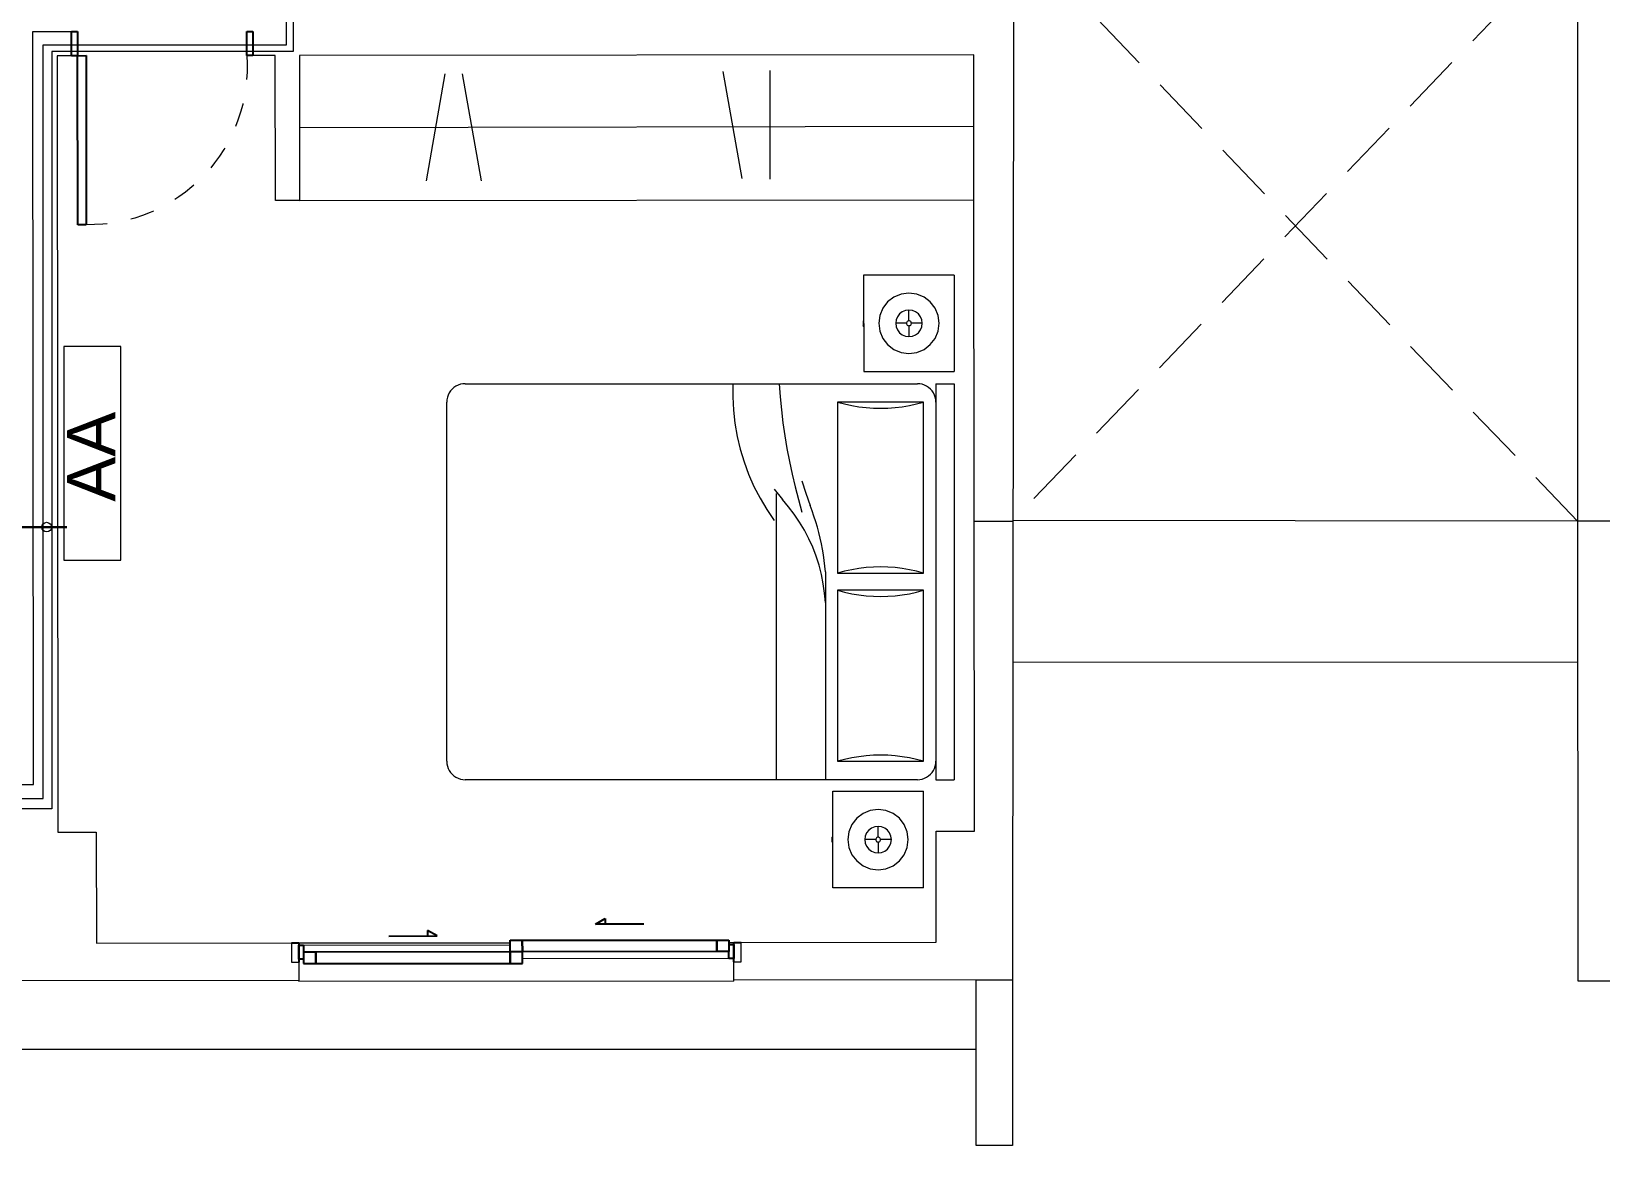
# Model space of a CAD drawing. Header units: millimetres. Extents: x 539 to 842, y -453 to -96.
# Drawn here: x 800.06 to 806.55, y -272.99 to -268.38 of the extents above; entities that cross this region are included whole.
import ezdxf

# ---------------------------------------------------------------- set-up
doc = ezdxf.new("R2010")
doc.units = ezdxf.units.MM
doc.header["$LTSCALE"] = 0.1
for name, pattern in [('ACAD_ISO02W100', [15, 12, -3]), ('CONTINUA', [0]), ('HIDDEN', [0.375, 0.25, -0.125]), ('Trazo', [0.00635, 0.003175, -0.003175])]:
    doc.linetypes.add(name, pattern=pattern)
doc.layers.get('0').update_dxf_attribs({"lineweight": 5})
for name, color, linetype, lineweight in [('00-Agua Caliente', 1, 'Continuous', 20), ('00-Agua Fria', 5, 'ACAD_ISO02W100', 20), ('A-DOOR', 7, 'Continuous', 5), ('A-GLAZ', 7, 'Continuous', 5), ('A-GLAZ-SILL', 7, 'Continuous', 5), ('Arq-Equipamiento', 250, 'Continuous', 5), ('MUEBLES', 250, 'Continuous', 5)]:
    doc.layers.add(name, color=color, linetype=linetype, lineweight=lineweight)
doc.layers.add('00-Secundario', color=24, linetype='Continuous')
doc.layers.add('A-DOOR-HDLN', color=5, linetype='Trazo', lineweight=5, true_color=0x0000ff)
doc.styles.get("Standard").update_dxf_attribs({"font": 'arial.ttf'})

# ---------------------------------------------------------------- blocks, each defined once
blk = doc.blocks.new('Windows_Opening-Slide_UFME_Fenetre_Coulissante_2V - 1_20 x 1_80-2559393-1-TORRE-ARQ-PB')
at = {"layer": 'A-GLAZ', "color": 8, "lineweight": 25}
for p, q in [((-0.9, -0.078), (-0.9, 0.002)), ((-0.88, 0.008), (-0.83, 0.008)), ((-0.88, -0.04), (-0.88, 0.008)), ((-0.83, 0.008), (-0.025, 0.008)), ((-0.83, -0.04), (-0.83, 0.008)), ((-0.83, 0.008), (-0.83, -0.04)), ((-0.025, 0.008), (-0.025, -0.04)), ((-0.025, -0.04), (-0.025, 0.008)), ((-0.025, 0.008), (0.025, 0.008)), ((0.025, 0.008), (0.025, -0.04)), ((0.9, 0.002), (0.9, -0.078)), ((-0.88, -0.011), (-0.9, -0.011)), ((-0.9, -0.011), (-0.9, -0.069)), ((-0.83, -0.04), (-0.88, -0.04)), ((-0.88, -0.069), (-0.88, -0.04)), ((-0.025, -0.04), (-0.83, -0.04)), ((0.025, -0.04), (-0.025, -0.04)), ((0.025, -0.04), (-0.025, -0.04)), ((-0.025, -0.04), (-0.025, -0.088)), ((0.83, -0.04), (0.025, -0.04)), ((0.025, -0.04), (0.025, -0.088)), ((0.025, -0.088), (0.025, -0.04)), ((0.83, -0.088), (0.83, -0.04)), ((0.88, -0.04), (0.83, -0.04)), ((0.83, -0.04), (0.83, -0.088)), ((0.9, -0.011), (0.88, -0.011)), ((0.88, -0.011), (0.88, -0.04)), ((0.88, -0.088), (0.88, -0.04)), ((0.9, -0.069), (0.9, -0.011)), ((-0.93, -0.078), (-0.9, -0.078)), ((-0.9, -0.069), (-0.88, -0.069)), ((-0.5275, -0.106), (-0.3275, -0.106)), ((-0.3675, -0.1291), (-0.3675, -0.106)), ((-0.3275, -0.106), (-0.3675, -0.1291)), ((-0.025, -0.088), (0.025, -0.088)), ((0.025, -0.088), (0.83, -0.088)), ((0.83, -0.088), (0.88, -0.088)), ((0.88, -0.069), (0.9, -0.069)), ((0.9, -0.078), (0.93, -0.078)), ((0.3275, -0.154), (0.3675, -0.1771)), ((0.5275, -0.154), (0.3275, -0.154)), ((0.3675, -0.1771), (0.3675, -0.154))]:
    blk.add_line(p, q, dxfattribs=at)
at = {"layer": 'A-GLAZ', "color": 8}
for p, q in [((0.88, -0.011), (0.025, -0.011)), ((-0.9, -0.078), (-0.025, -0.078)), ((-0.88, -0.069), (-0.025, -0.069)), ((0.88, -0.078), (0.9, -0.078))]:
    blk.add_line(p, q, dxfattribs=at)
at = {"layer": 'A-GLAZ-SILL', "color": 8}
for p, q in [((-0.9, 0.078), (-0.9, 0.082)), ((0.9, 0.082), (-0.9, 0.082)), ((0.9, 0.082), (0.9, 0.078))]:
    blk.add_line(p, q, dxfattribs=at)
blk = doc.blocks.new('Family5 - Puerta OPBLAK - Dormitorio-2880729-1-TORRE-ARQ-PB')
at = {"layer": 'A-DOOR', "color": 8, "lineweight": 25}
for p, q in [((-0.35, 0.05), (-0.375, 0.05)), ((-0.375, 0.05), (-0.375, -0.05)), ((-0.35, -0.05), (-0.35, 0.05)), ((0.375, 0.05), (0.35, 0.05)), ((0.35, 0.05), (0.35, -0.05)), ((0.375, -0.05), (0.375, 0.05)), ((-0.375, -0.05), (-0.35, -0.05)), ((0.35, -0.05), (0.315, -0.05)), ((0.315, -0.05), (0.315, -0.75)), ((0.35, -0.75), (0.35, -0.05)), ((0.35, -0.05), (0.375, -0.05)), ((0.315, -0.75), (0.35, -0.75))]:
    blk.add_line(p, q, dxfattribs=at)
at = {"layer": 'A-DOOR-HDLN', "color": 8}
blk.add_arc((0.3017, -0.0967), 0.6534, 175.89838, 271.16402, dxfattribs=at)
blk = doc.blocks.new('cama grande')
at = {"layer": 'MUEBLES'}
for p, q in [((584.9898, 704.5615), (585.0149, 704.5615)), ((584.9898, 704.5615), (584.9898, 704.1865)), ((585.0149, 704.5615), (585.3898, 704.5615)), ((585.3898, 704.1866), (585.3898, 704.5615)), ((585.4398, 704.5615), (587.0795, 704.5615)), ((585.4398, 704.4853), (585.4398, 704.5615)), ((587.0795, 704.4853), (587.0795, 704.5615)), ((585.1273, 704.4822), (585.1015, 704.4624)), ((585.1575, 704.4947), (585.1273, 704.4822)), ((585.1898, 704.499), (585.1575, 704.4947)), ((585.2222, 704.4947), (585.1898, 704.499)), ((585.2523, 704.4822), (585.2222, 704.4947)), ((585.2782, 704.4624), (585.2523, 704.4822)), ((585.4398, 704.4853), (585.516, 704.4853)), ((585.4398, 704.4853), (587.0795, 704.4853)), ((585.4779, 704.475), (585.4696, 704.4695)), ((585.4869, 704.4795), (585.4779, 704.475)), ((585.4963, 704.4827), (585.4869, 704.4795)), ((585.5061, 704.4846), (585.4963, 704.4827)), ((585.516, 704.4853), (585.5061, 704.4846)), ((587.0133, 704.4846), (587.0033, 704.4853)), ((587.0033, 704.4853), (587.0795, 704.4853)), ((587.023, 704.4827), (587.0133, 704.4846)), ((587.0325, 704.4795), (587.023, 704.4827)), ((587.0414, 704.475), (587.0325, 704.4795)), ((587.0497, 704.4695), (587.0414, 704.475)), ((585.0816, 704.4365), (585.0691, 704.4064)), ((585.1015, 704.4624), (585.0816, 704.4365)), ((585.1509, 704.4129), (585.1422, 704.4015)), ((585.1623, 704.4217), (585.1509, 704.4129)), ((585.1756, 704.4272), (585.1623, 704.4217)), ((585.1898, 704.4291), (585.1756, 704.4272)), ((585.1898, 704.4291), (585.1898, 704.384)), ((585.2041, 704.4272), (585.1898, 704.4291)), ((585.2173, 704.4217), (585.2041, 704.4272)), ((585.2287, 704.4129), (585.2173, 704.4217)), ((585.2375, 704.4015), (585.2287, 704.4129)), ((585.298, 704.4365), (585.2782, 704.4624)), ((585.3105, 704.4064), (585.298, 704.4365)), ((585.4405, 704.419), (585.4398, 704.4091)), ((585.4398, 703.8376), (585.4398, 704.4091)), ((585.4424, 704.4288), (585.4405, 704.419)), ((585.4456, 704.4382), (585.4424, 704.4288)), ((585.45, 704.4472), (585.4456, 704.4382)), ((585.4556, 704.4554), (585.45, 704.4472)), ((585.4621, 704.4629), (585.4556, 704.4554)), ((585.4696, 704.4695), (585.4621, 704.4629)), ((586.2241, 704.4345), (585.516, 704.4345)), ((585.5237, 704.4054), (585.516, 704.4345)), ((585.516, 704.4345), (585.516, 704.0789)), ((586.2241, 704.4345), (586.2163, 704.4054)), ((586.2241, 704.0789), (586.2241, 704.4345)), ((587.0033, 704.4345), (586.2953, 704.4345)), ((586.2953, 704.4345), (586.2953, 704.0789)), ((586.303, 704.4054), (586.2953, 704.4345)), ((587.0033, 704.4345), (586.9956, 704.4054)), ((587.0033, 704.0789), (587.0033, 704.4345)), ((587.0572, 704.4629), (587.0497, 704.4695)), ((587.0638, 704.4554), (587.0572, 704.4629)), ((587.0693, 704.4472), (587.0638, 704.4554)), ((587.0737, 704.4382), (587.0693, 704.4472)), ((587.0769, 704.4288), (587.0737, 704.4382)), ((587.0789, 704.419), (587.0769, 704.4288)), ((587.0795, 704.4091), (587.0789, 704.419)), ((587.0795, 704.4091), (587.0795, 704.0281)), ((587.5027, 704.4338), (587.1277, 704.4338)), ((587.1277, 704.059), (587.1277, 704.4338)), ((587.5277, 704.4338), (587.5027, 704.4338)), ((587.5277, 704.4338), (587.5277, 704.0589)), ((585.0691, 704.4064), (585.0649, 704.374)), ((585.0649, 704.374), (585.0691, 704.3417)), ((585.1367, 704.3883), (585.1348, 704.374)), ((585.1798, 704.374), (585.1348, 704.374)), ((585.1348, 704.374), (585.1367, 704.3598)), ((585.1422, 704.4015), (585.1367, 704.3883)), ((585.1367, 704.3598), (585.1422, 704.3465)), ((585.1422, 704.3465), (585.1509, 704.3351)), ((585.1801, 704.3766), (585.1798, 704.374)), ((585.1798, 704.374), (585.1801, 704.3714)), ((585.1811, 704.379), (585.1801, 704.3766)), ((585.1801, 704.3714), (585.1811, 704.369)), ((585.1827, 704.3811), (585.1811, 704.379)), ((585.1811, 704.369), (585.1827, 704.3669)), ((585.1848, 704.3827), (585.1827, 704.3811)), ((585.1827, 704.3669), (585.1848, 704.3654)), ((585.1872, 704.3837), (585.1848, 704.3827)), ((585.1848, 704.3654), (585.1872, 704.3644)), ((585.1898, 704.384), (585.1872, 704.3837)), ((585.1872, 704.3644), (585.1898, 704.364)), ((585.1924, 704.3837), (585.1898, 704.384)), ((585.1898, 704.364), (585.1924, 704.3644)), ((585.1898, 704.364), (585.1898, 704.319)), ((585.1948, 704.3827), (585.1924, 704.3837)), ((585.1924, 704.3644), (585.1948, 704.3654)), ((585.1969, 704.3811), (585.1948, 704.3827)), ((585.1948, 704.3654), (585.1969, 704.3669)), ((585.1985, 704.379), (585.1969, 704.3811)), ((585.1969, 704.3669), (585.1985, 704.369)), ((585.1995, 704.3766), (585.1985, 704.379)), ((585.1985, 704.369), (585.1995, 704.3714)), ((585.1998, 704.374), (585.1995, 704.3766)), ((585.1995, 704.3714), (585.1998, 704.374)), ((585.1998, 704.374), (585.2448, 704.374)), ((585.2287, 704.3351), (585.2375, 704.3465)), ((585.243, 704.3883), (585.2375, 704.4015)), ((585.2375, 704.3465), (585.243, 704.3598)), ((585.2448, 704.374), (585.243, 704.3883)), ((585.243, 704.3598), (585.2448, 704.374)), ((585.3148, 704.374), (585.3105, 704.4064)), ((585.3105, 704.3417), (585.3148, 704.374)), ((585.5301, 704.3761), (585.5237, 704.4054)), ((585.535, 704.3465), (585.5301, 704.3761)), ((585.5386, 704.3166), (585.535, 704.3465)), ((586.205, 704.3465), (586.2015, 704.3166)), ((586.21, 704.3761), (586.205, 704.3465)), ((586.2163, 704.4054), (586.21, 704.3761)), ((586.3093, 704.3761), (586.303, 704.4054)), ((586.3143, 704.3465), (586.3093, 704.3761)), ((586.3178, 704.3166), (586.3143, 704.3465)), ((586.9843, 704.3465), (586.9808, 704.3166)), ((586.9892, 704.3761), (586.9843, 704.3465)), ((586.9956, 704.4054), (586.9892, 704.3761)), ((587.2653, 704.3546), (587.2394, 704.3348)), ((587.2954, 704.3671), (587.2653, 704.3546)), ((587.3277, 704.3714), (587.2954, 704.3671)), ((587.3601, 704.3671), (587.3277, 704.3714)), ((587.3902, 704.3546), (587.3601, 704.3671)), ((587.4161, 704.3348), (587.3902, 704.3546)), ((585.0691, 704.3417), (585.0816, 704.3116)), ((585.0816, 704.3116), (585.1015, 704.2857)), ((585.1015, 704.2857), (585.1273, 704.2658)), ((585.1509, 704.3351), (585.1623, 704.3264)), ((585.1623, 704.3264), (585.1756, 704.3209)), ((585.1756, 704.3209), (585.1898, 704.319)), ((585.1898, 704.319), (585.2041, 704.3209)), ((585.2041, 704.3209), (585.2173, 704.3264)), ((585.2173, 704.3264), (585.2287, 704.3351)), ((585.2523, 704.2658), (585.2782, 704.2857)), ((585.2782, 704.2857), (585.298, 704.3116)), ((585.298, 704.3116), (585.3105, 704.3417)), ((585.5407, 704.2867), (585.5386, 704.3166)), ((585.5414, 704.2567), (585.5407, 704.2867)), ((586.1994, 704.2867), (586.1987, 704.2567)), ((586.2015, 704.3166), (586.1994, 704.2867)), ((586.32, 704.2867), (586.3178, 704.3166)), ((586.3207, 704.2567), (586.32, 704.2867)), ((586.9786, 704.2867), (586.9779, 704.2567)), ((586.9808, 704.3166), (586.9786, 704.2867)), ((587.2195, 704.3089), (587.2071, 704.2788)), ((587.2394, 704.3348), (587.2195, 704.3089)), ((587.2888, 704.2853), (587.2801, 704.2739)), ((587.3002, 704.2941), (587.2888, 704.2853)), ((587.3135, 704.2996), (587.3002, 704.2941)), ((587.3277, 704.3014), (587.3135, 704.2996)), ((587.3277, 704.3014), (587.3277, 704.2564)), ((587.342, 704.2996), (587.3277, 704.3014)), ((587.3553, 704.2941), (587.342, 704.2996)), ((587.3667, 704.2853), (587.3553, 704.2941)), ((587.3754, 704.2739), (587.3667, 704.2853)), ((587.436, 704.3089), (587.4161, 704.3348)), ((587.4484, 704.2788), (587.436, 704.3089)), ((585.1273, 704.2658), (585.1575, 704.2533)), ((585.1575, 704.2533), (585.1898, 704.2491)), ((585.1898, 704.2491), (585.2222, 704.2533)), ((585.2222, 704.2533), (585.2523, 704.2658)), ((585.5386, 704.1967), (585.5407, 704.2266)), ((585.5407, 704.2266), (585.5414, 704.2567)), ((586.1987, 704.2567), (586.1994, 704.2266)), ((586.1994, 704.2266), (586.2015, 704.1967)), ((586.3178, 704.1967), (586.32, 704.2266)), ((586.32, 704.2266), (586.3207, 704.2567)), ((586.9779, 704.2567), (586.9786, 704.2266)), ((586.9786, 704.2266), (586.9808, 704.1967)), ((587.2071, 704.2788), (587.2028, 704.2464)), ((587.2028, 704.2464), (587.2071, 704.2141)), ((587.2071, 704.2141), (587.2195, 704.1839)), ((587.2746, 704.2607), (587.2727, 704.2464)), ((587.3177, 704.2464), (587.2727, 704.2464)), ((587.2727, 704.2464), (587.2746, 704.2322)), ((587.2801, 704.2739), (587.2746, 704.2607)), ((587.2746, 704.2322), (587.2801, 704.2189)), ((587.2801, 704.2189), (587.2888, 704.2075)), ((587.3181, 704.249), (587.3177, 704.2464)), ((587.3177, 704.2464), (587.3181, 704.2438)), ((587.3191, 704.2514), (587.3181, 704.249)), ((587.3181, 704.2438), (587.3191, 704.2414)), ((587.3207, 704.2535), (587.3191, 704.2514)), ((587.3191, 704.2414), (587.3207, 704.2393)), ((587.3227, 704.2551), (587.3207, 704.2535)), ((587.3207, 704.2393), (587.3227, 704.2377)), ((587.3252, 704.2561), (587.3227, 704.2551)), ((587.3227, 704.2377), (587.3252, 704.2367)), ((587.3277, 704.2564), (587.3252, 704.2561)), ((587.3252, 704.2367), (587.3277, 704.2364)), ((587.3303, 704.2561), (587.3277, 704.2564)), ((587.3277, 704.2364), (587.3303, 704.2367)), ((587.3277, 704.2364), (587.3277, 704.1914)), ((587.3328, 704.2551), (587.3303, 704.2561)), ((587.3303, 704.2367), (587.3328, 704.2377)), ((587.3348, 704.2535), (587.3328, 704.2551)), ((587.3328, 704.2377), (587.3348, 704.2393)), ((587.3364, 704.2514), (587.3348, 704.2535)), ((587.3348, 704.2393), (587.3364, 704.2414)), ((587.3374, 704.249), (587.3364, 704.2514)), ((587.3364, 704.2414), (587.3374, 704.2438)), ((587.3378, 704.2464), (587.3374, 704.249)), ((587.3374, 704.2438), (587.3378, 704.2464)), ((587.3378, 704.2464), (587.3828, 704.2464)), ((587.3667, 704.2075), (587.3754, 704.2189)), ((587.3809, 704.2607), (587.3754, 704.2739)), ((587.3754, 704.2189), (587.3809, 704.2322)), ((587.3828, 704.2464), (587.3809, 704.2607)), ((587.3809, 704.2322), (587.3828, 704.2464)), ((587.436, 704.1839), (587.4484, 704.2141)), ((587.4527, 704.2464), (587.4484, 704.2788)), ((587.4484, 704.2141), (587.4527, 704.2464)), ((584.9898, 704.1865), (585.3898, 704.1866)), ((585.179, 704.1866), (585.1789, 704.1866)), ((585.1789, 704.1866), (585.1789, 704.1839)), ((585.179, 704.1839), (585.1789, 704.1839)), ((585.179, 704.1839), (585.179, 704.1866)), ((585.1794, 704.1839), (585.179, 704.1839)), ((585.1794, 704.1839), (585.1794, 704.1866)), ((585.1799, 704.1839), (585.1794, 704.1839)), ((585.1799, 704.1839), (585.1799, 704.1866)), ((585.1799, 704.1839), (585.1807, 704.1839)), ((585.1807, 704.1839), (585.1807, 704.1866)), ((585.1807, 704.1839), (585.1816, 704.1839)), ((585.1816, 704.1839), (585.1816, 704.1866)), ((585.1816, 704.1839), (585.1828, 704.1839)), ((585.1828, 704.1839), (585.1828, 704.1866)), ((585.1828, 704.1839), (585.1841, 704.1839)), ((585.1841, 704.1839), (585.1841, 704.1866)), ((585.1841, 704.1839), (585.1855, 704.1839)), ((585.1855, 704.1839), (585.1855, 704.1866)), ((585.1855, 704.1839), (585.1869, 704.1839)), ((585.1869, 704.1839), (585.1869, 704.1866)), ((585.1869, 704.1839), (585.1885, 704.1839)), ((585.1885, 704.1839), (585.1885, 704.1866)), ((585.1885, 704.1839), (585.1901, 704.1839)), ((585.1901, 704.1839), (585.1901, 704.1866)), ((585.1901, 704.1839), (585.1917, 704.1839)), ((585.1917, 704.1839), (585.1917, 704.1866)), ((585.1917, 704.1839), (585.1932, 704.1839)), ((585.1932, 704.1839), (585.1932, 704.1866)), ((585.1932, 704.1839), (585.1948, 704.1839)), ((585.1948, 704.1839), (585.1948, 704.1866)), ((585.1948, 704.1839), (585.1962, 704.1839)), ((585.1962, 704.1839), (585.1962, 704.1866)), ((585.1962, 704.1839), (585.1974, 704.1839)), ((585.1974, 704.1839), (585.1974, 704.1866)), ((585.1974, 704.1839), (585.1985, 704.1839)), ((585.1985, 704.1839), (585.1985, 704.1866)), ((585.1985, 704.1839), (585.1995, 704.1839)), ((585.1995, 704.1839), (585.1995, 704.1866)), ((585.1995, 704.1839), (585.2003, 704.1839)), ((585.2003, 704.1839), (585.2003, 704.1866)), ((585.2008, 704.1839), (585.2003, 704.1839)), ((585.2008, 704.1839), (585.2008, 704.1866)), ((585.2012, 704.1839), (585.2008, 704.1839)), ((585.2012, 704.1839), (585.2012, 704.1866)), ((585.2013, 704.1839), (585.2012, 704.1839)), ((585.2013, 704.1866), (585.2013, 704.1839)), ((585.3898, 704.1866), (585.3898, 704.1866)), ((585.5301, 704.1372), (585.535, 704.1668)), ((585.535, 704.1668), (585.5386, 704.1967)), ((586.2015, 704.1967), (586.205, 704.1668)), ((586.205, 704.1668), (586.21, 704.1372)), ((586.3093, 704.1372), (586.3143, 704.1668)), ((586.3143, 704.1668), (586.3178, 704.1967)), ((586.9808, 704.1967), (586.9843, 704.1668)), ((586.9843, 704.1668), (586.9892, 704.1372)), ((587.2195, 704.1839), (587.2394, 704.1581)), ((587.2394, 704.1581), (587.2653, 704.1382)), ((587.2888, 704.2075), (587.3002, 704.1988)), ((587.3002, 704.1988), (587.3135, 704.1933)), ((587.3135, 704.1933), (587.3277, 704.1914)), ((587.3277, 704.1914), (587.342, 704.1933)), ((587.342, 704.1933), (587.3553, 704.1988)), ((587.3553, 704.1988), (587.3667, 704.2075)), ((587.3902, 704.1382), (587.4161, 704.1581)), ((587.4161, 704.1581), (587.436, 704.1839)), ((585.516, 704.0789), (585.5237, 704.1079)), ((585.5237, 704.1079), (585.5301, 704.1372)), ((586.21, 704.1372), (586.2163, 704.1079)), ((586.2163, 704.1079), (586.2241, 704.0789)), ((586.2953, 704.0789), (586.303, 704.1079)), ((586.303, 704.1079), (586.3093, 704.1372)), ((586.9892, 704.1372), (586.9956, 704.1079)), ((586.9956, 704.1079), (587.0033, 704.0789)), ((587.2653, 704.1382), (587.2954, 704.1257)), ((587.2954, 704.1257), (587.3277, 704.1215)), ((587.3277, 704.1215), (587.3601, 704.1257)), ((587.3601, 704.1257), (587.3902, 704.1382)), ((585.516, 704.0789), (586.2241, 704.0789)), ((586.1488, 704.0201), (586.1256, 704.0162)), ((586.1722, 704.0233), (586.1488, 704.0201)), ((586.1956, 704.026), (586.1722, 704.0233)), ((586.2191, 704.0281), (586.1956, 704.026)), ((586.2191, 704.0281), (586.3461, 704.0281)), ((586.268, 704.0193), (586.2295, 704.0116)), ((586.3069, 704.0248), (586.268, 704.0193)), ((586.2953, 704.0789), (587.0033, 704.0789)), ((586.3461, 704.0281), (586.3069, 704.0248)), ((586.3461, 704.0281), (587.0795, 704.0281)), ((587.0795, 704.0281), (587.0795, 703.8249)), ((587.1277, 704.0589), (587.1277, 704.059)), ((587.5277, 704.0589), (587.1277, 704.0589)), ((587.3163, 704.059), (587.3163, 704.0562)), ((587.3163, 704.0562), (587.3164, 704.0562)), ((587.3164, 704.0562), (587.3164, 704.059)), ((587.3164, 704.0562), (587.3168, 704.0562)), ((587.3168, 704.0562), (587.3168, 704.059)), ((587.3168, 704.0562), (587.3173, 704.0562)), ((587.3173, 704.0562), (587.3173, 704.059)), ((587.318, 704.0562), (587.3173, 704.0562)), ((587.318, 704.0562), (587.318, 704.059)), ((587.319, 704.0562), (587.318, 704.0562)), ((587.319, 704.0562), (587.319, 704.059)), ((587.3201, 704.0562), (587.319, 704.0562)), ((587.3201, 704.0562), (587.3201, 704.059)), ((587.3214, 704.0562), (587.3201, 704.0562)), ((587.3214, 704.0562), (587.3214, 704.059)), ((587.3228, 704.0562), (587.3214, 704.0562)), ((587.3228, 704.0562), (587.3228, 704.059)), ((587.3243, 704.0562), (587.3228, 704.0562)), ((587.3243, 704.0562), (587.3243, 704.059)), ((587.3259, 704.0562), (587.3243, 704.0562)), ((587.3259, 704.0562), (587.3259, 704.059)), ((587.3274, 704.0562), (587.3259, 704.0562)), ((587.3274, 704.0562), (587.3274, 704.059)), ((587.329, 704.0562), (587.3274, 704.0562)), ((587.329, 704.0562), (587.329, 704.059)), ((587.3306, 704.0562), (587.329, 704.0562)), ((587.3306, 704.0562), (587.3306, 704.059)), ((587.3321, 704.0562), (587.3306, 704.0562)), ((587.3321, 704.0562), (587.3321, 704.059)), ((587.3335, 704.0562), (587.3321, 704.0562)), ((587.3335, 704.0562), (587.3335, 704.059)), ((587.3348, 704.0562), (587.3335, 704.0562)), ((587.3348, 704.0562), (587.3348, 704.059)), ((587.3359, 704.0562), (587.3348, 704.0562)), ((587.3359, 704.0562), (587.3359, 704.059)), ((587.3368, 704.0562), (587.3359, 704.0562)), ((587.3368, 704.0562), (587.3368, 704.059)), ((587.3376, 704.0562), (587.3368, 704.0562)), ((587.3376, 704.0562), (587.3376, 704.059)), ((587.3376, 704.0562), (587.3382, 704.0562)), ((587.3382, 704.0562), (587.3382, 704.059)), ((587.3382, 704.0562), (587.3386, 704.0562)), ((587.3386, 704.059), (587.3386, 704.059)), ((587.3386, 704.059), (587.3386, 704.0562)), ((587.3386, 704.0562), (587.3386, 704.059)), ((587.3386, 704.0562), (587.3386, 704.0562)), ((585.8934, 703.9473), (585.9447, 703.9646)), ((585.9667, 703.973), (585.9447, 703.9646)), ((585.9889, 703.9809), (585.9667, 703.973)), ((586.0112, 703.9882), (585.9889, 703.9809)), ((586.0338, 703.995), (586.0112, 703.9882)), ((586.0566, 704.0012), (586.0338, 703.995)), ((586.0816, 703.9596), (586.0468, 703.9415)), ((586.0794, 704.0068), (586.0566, 704.0012)), ((586.1025, 704.0118), (586.0794, 704.0068)), ((586.1174, 703.9757), (586.0816, 703.9596)), ((586.1256, 704.0162), (586.1025, 704.0118)), ((586.1541, 703.9898), (586.1174, 703.9757)), ((586.1915, 704.0018), (586.1541, 703.9898)), ((586.2295, 704.0116), (586.1915, 704.0018)), ((585.7617, 703.879), (585.8147, 703.8902)), ((585.8147, 703.8902), (585.8674, 703.9027)), ((585.8417, 703.9312), (585.8934, 703.9473)), ((585.8674, 703.9027), (585.9198, 703.9164)), ((585.9198, 703.9164), (585.9718, 703.9312)), ((585.9804, 703.8995), (585.9492, 703.8757)), ((586.013, 703.9214), (585.9804, 703.8995)), ((586.0468, 703.9415), (586.013, 703.9214)), ((585.4398, 703.8376), (585.4938, 703.8414)), ((585.4398, 703.6456), (585.4398, 703.8376)), ((585.4938, 703.8414), (585.5477, 703.8464)), ((585.5477, 703.8464), (585.6015, 703.8527)), ((585.6015, 703.8527), (585.6551, 703.8602)), ((585.6551, 703.8602), (585.7085, 703.869)), ((585.7085, 703.869), (585.7617, 703.879)), ((585.876, 703.8167), (585.9193, 703.8503)), ((585.8939, 703.8249), (587.0795, 703.8249)), ((585.9492, 703.8757), (585.9193, 703.8503)), ((587.0795, 703.8249), (587.0795, 702.5377)), ((585.9138, 703.7577), (585.9609, 703.7858)), ((585.9609, 703.7858), (586.0061, 703.8167)), ((585.7636, 703.6915), (585.815, 703.7105)), ((585.815, 703.7105), (585.8651, 703.7326)), ((585.8651, 703.7326), (585.9138, 703.7577)), ((585.4398, 703.6456), (585.4946, 703.645)), ((585.4398, 702.5377), (585.4398, 703.6456)), ((585.4946, 703.645), (585.5493, 703.6476)), ((585.5493, 703.6476), (585.6038, 703.6537)), ((585.6038, 703.6537), (585.6578, 703.663)), ((585.6578, 703.663), (585.7111, 703.6756)), ((585.7111, 703.6756), (585.7636, 703.6915)), ((585.4398, 702.5377), (585.4405, 702.5277)), ((585.4405, 702.5277), (585.4424, 702.5179)), ((587.0769, 702.5179), (587.0789, 702.5277)), ((587.0789, 702.5277), (587.0795, 702.5377)), ((585.4424, 702.5179), (585.4456, 702.5085)), ((585.4456, 702.5085), (585.45, 702.4996)), ((585.45, 702.4996), (585.4556, 702.4913)), ((585.4556, 702.4913), (585.4621, 702.4838)), ((585.4621, 702.4838), (585.4696, 702.4772)), ((585.4696, 702.4772), (585.4779, 702.4717)), ((585.4779, 702.4717), (585.4869, 702.4673)), ((585.4869, 702.4673), (585.4963, 702.464)), ((585.4963, 702.464), (585.5061, 702.4621)), ((585.5061, 702.4621), (585.516, 702.4615)), ((587.0033, 702.4615), (585.516, 702.4615)), ((587.0033, 702.4615), (587.0133, 702.4621)), ((587.0133, 702.4621), (587.023, 702.464)), ((587.023, 702.464), (587.0325, 702.4673)), ((587.0325, 702.4673), (587.0414, 702.4717)), ((587.0414, 702.4717), (587.0497, 702.4772)), ((587.0497, 702.4772), (587.0572, 702.4838)), ((587.0572, 702.4838), (587.0638, 702.4913)), ((587.0638, 702.4913), (587.0693, 702.4996)), ((587.0693, 702.4996), (587.0737, 702.5085)), ((587.0737, 702.5085), (587.0769, 702.5179))]:
    blk.add_line(p, q, dxfattribs=at)
blk = doc.blocks.new('T1-2 A 4P-2020')
at = {"color": 8, "linetype": 'HIDDEN', "lineweight": 5, "ltscale": 10}
for p, q in [((4101.9257, 1306.5911), (4099.5895, 1304.1535)), ((4101.9267, 1304.1512), (4099.5919, 1306.5931))]:
    blk.add_line(p, q, dxfattribs=at)
at = {"color": 8, "lineweight": 5}
for p, q in [((4101.9257, 1306.5911), (4101.9267, 1304.1512)), ((4099.5919, 1306.5031), (4099.5876, 1302.2518)), ((4095.5345, 1306.1782), (4095.6945, 1306.1784)), ((4095.5376, 1303.0602), (4095.5345, 1306.1782)), ((4095.6946, 1306.0784), (4095.6346, 1306.0783)), ((4095.6346, 1306.0783), (4095.6378, 1302.8628)), ((4096.5375, 1306.0792), (4096.4446, 1306.0791)), ((4096.5381, 1305.4792), (4096.5375, 1306.0792)), ((4099.4278, 1306.0821), (4096.6375, 1306.0793)), ((4096.6375, 1306.0793), (4096.6381, 1305.4793)), ((4099.4283, 1305.5315), (4099.4278, 1306.0821)), ((4097.2393, 1306.0037), (4097.1616, 1305.5605)), ((4097.3112, 1306.0037), (4097.3889, 1305.5605)), ((4098.39, 1306.0131), (4098.4677, 1305.5698)), ((4098.5835, 1306.0165), (4098.5835, 1305.5665)), ((4099.4281, 1305.7846), (4096.6378, 1305.7793)), ((4099.431, 1302.8671), (4099.4283, 1305.5315)), ((4096.6381, 1305.4793), (4096.5381, 1305.4792)), ((4096.6381, 1305.4793), (4099.4284, 1305.4821)), ((4099.5895, 1304.1502), (4099.4297, 1304.1502)), ((4107.4258, 1304.1534), (4101.9267, 1304.1512)), ((4094.5642, 1303.0593), (4095.5376, 1303.0602)), ((4095.6378, 1302.8628), (4095.7968, 1302.863)), ((4095.7968, 1302.863), (4095.7973, 1302.404)), ((4099.272, 1302.867), (4099.431, 1302.8671)), ((4099.2725, 1302.4075), (4099.272, 1302.867)), ((4095.7973, 1302.404), (4096.6049, 1302.4048)), ((4096.6049, 1302.4048), (4096.605, 1302.3248)), ((4098.4649, 1302.4067), (4099.2725, 1302.4075)), ((4098.465, 1302.3267), (4098.4649, 1302.4067)), ((4096.605, 1302.3248), (4096.635, 1302.3248)), ((4096.635, 1302.3248), (4096.635, 1302.2488)), ((4098.435, 1302.3266), (4098.465, 1302.3267)), ((4098.435, 1302.2506), (4098.435, 1302.3266)), ((4096.635, 1302.2488), (4095.4824, 1302.2477)), ((4099.5876, 1302.2518), (4098.435, 1302.2506))]:
    blk.add_line(p, q, dxfattribs=at)
at = {"color": 8}
for p, q in [((4101.9267, 1304.1512), (4099.5895, 1304.1535)), ((4101.9267, 1304.1512), (4101.9274, 1302.2476)), ((4099.5889, 1303.5688), (4101.9269, 1303.5665)), ((4101.9274, 1302.2476), (4114.3368, 1302.2476))]:
    blk.add_line(p, q, dxfattribs=at)
blk.add_lwpolyline([(4088.2132, 1309.4478), (4088.2132, 1301.9653), (4099.4376, 1301.9653)], dxfattribs=at)
blk.add_lwpolyline([(4099.5876, 1301.5653), (4099.4376, 1301.5653), (4099.4376, 1302.2518), (4099.5876, 1302.2518)], close=True, dxfattribs=at)
at = {"color": 8, "lineweight": 5, "xscale": -1}
for name, p, rotation in [('Family5 - Puerta OPBLAK - Dormitorio-2880729-1-TORRE-ARQ-PB', (4096.0695, 1306.1288), 0.05729571961197167), ('Windows_Opening-Slide_UFME_Fenetre_Coulissante_2V - 1_20 x 1_80-2559393-1-TORRE-ARQ-PB', (4097.5349, 1302.3277), 180.0572957196118)]:
    blk.add_blockref(name, p, dxfattribs=dict(at, rotation=rotation))
at = {"color": 8, "lineweight": 5, "rotation": 269.9999401784228}
blk.add_blockref('cama grande', (3394.7863, 1890.1608), dxfattribs=at)

msp = doc.modelspace()

# ---------------------------------------------------------------- linework, layer by layer
at = {"layer": '00-Agua Caliente', "linetype": 'CONTINUA'}
msp.add_lwpolyline([(798.7106, -271.5551), (800.1096, -271.5551), (800.1096, -268.4335), (801.1165, -268.4335), (801.1165, -266.7267), (803.4774, -266.7267)], dxfattribs=at)
at = {"layer": '00-Agua Fria', "ltscale": 3}
msp.add_lwpolyline([(801.1446, -266.7587), (801.1446, -268.4609), (800.1456, -268.4609), (800.1456, -271.5975), (796.6478, -271.5975)], dxfattribs=at)
at = {"layer": '00-Secundario', "lineweight": 30}
for points in [[(800.1244, -270.4311), (797.0773, -270.4311)], [(800.2084, -270.4311), (800.1244, -270.4311)]]:
    msp.add_lwpolyline(points, dxfattribs=at)
at = {"layer": '00-Secundario', "linetype": 'CONTINUA', "lineweight": 20}
msp.add_circle((800.1244, -270.4311), 0.02, dxfattribs=at)
at = {"layer": 'Arq-Equipamiento', "color": 8, "linetype": 'CONTINUA', "lineweight": 13}
msp.add_lwpolyline([(800.4312, -269.6833), (800.1948, -269.6833), (800.1948, -270.5682), (800.4312, -270.5682)], close=True, dxfattribs=at)

# ---------------------------------------------------------------- block references
at = {"color": 2}
msp.add_blockref('T1-2 A 4P-2020', (-3295.4671, -1574.5573), dxfattribs=at)

# ---------------------------------------------------------------- texts
at = {"color": 8, "insert": (800.2087, -270.3258), "char_height": 0.2, "attachment_point": 1, "rotation": 90}
msp.add_mtext_dynamic_manual_height_columns('AA', width=1, gutter_width=12.5, heights=[0], dxfattribs=at)

doc.saveas('drawing.dxf')
